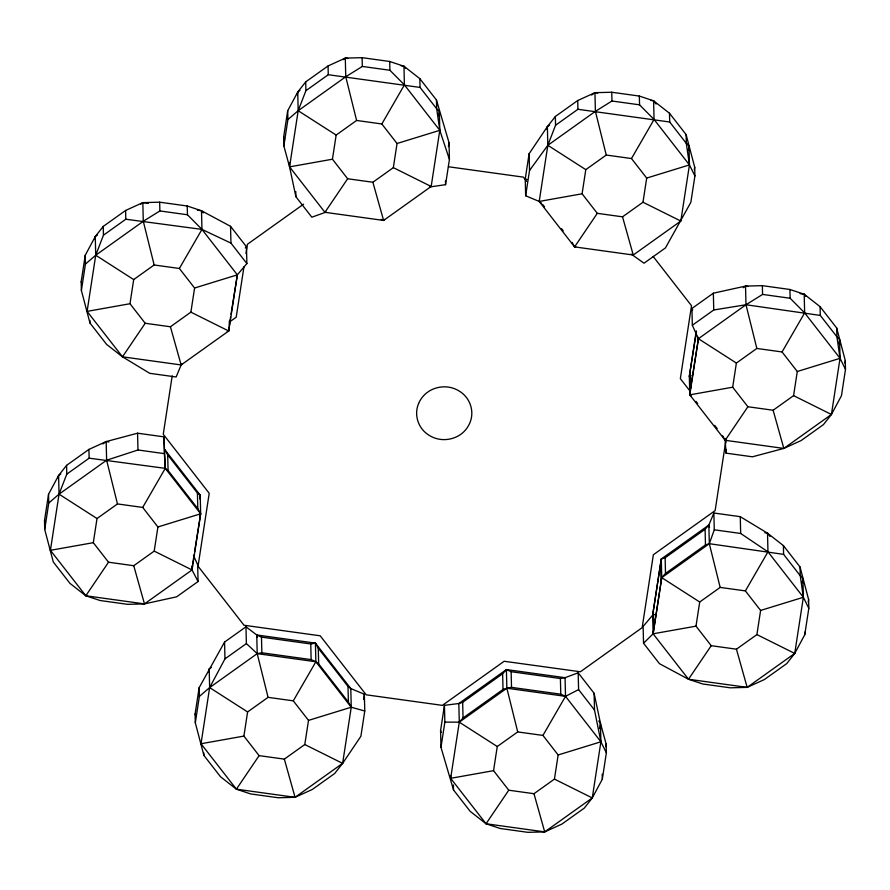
<?xml version="1.0" encoding="UTF-8"?>
<svg xmlns="http://www.w3.org/2000/svg" width="890" height="890" viewBox="0 0 890 890"><rect width="100%" height="100%" fill="white"/><g stroke="black" fill="none" stroke-linecap="round" stroke-linejoin="round"><path stroke-width="1.33" d="M192.529 565.462L192.04 569.945L198.07 581.537L176.654 596.812L144.469 603.898L127.648 604.343L100.069 600.516L85.807 595.777L69.921 583.339L53.289 561.979L44.711 529.417L44.5 520.65L48.55 494.262L58.584 475.527L66.572 465.37L88.922 449.417L106.166 441.574L137.572 433.196L163.96 436.857L165.273 468.351L142.7 507.422L117.469 503.929L97.021 518.536L93.305 542.678L108.524 562.213L133.745 565.717L154.204 551.11L157.908 526.969L142.7 507.422M199.794 498.889L200.206 495.151L164.817 449.695L167.687 454.823L197.413 493.004L200.206 495.151L200.662 513.797L192.04 569.945L144.469 603.898L85.807 595.777L50.419 550.32L59.04 494.173L58.584 475.527L60.798 473.947M229.042 327.998L228.719 330.991L181.137 364.945L176.131 376.982L149.731 373.322L122.486 356.823L106.6 344.397L89.968 323.026L81.391 290.463L81.179 281.696L85.229 255.308L95.263 236.573L103.24 226.416L125.601 210.463L142.834 202.62L159.666 202.186L187.234 206.002L201.496 210.752L230.543 226.316L246.463 246.775L246.875 263.562L237.341 274.843L231.022 314.226M229.164 326.886L230.61 316.929M709.53 527.436L708.863 525.056L661.281 559.009L661.737 577.654L653.115 633.802L643.537 643.225L659.457 663.684L688.504 679.248L702.766 683.998L730.334 687.814L747.166 687.38L764.399 679.537L786.76 663.584L794.737 653.427L804.771 634.692L808.821 608.304L808.61 599.537L800.032 566.975L783.4 545.603L767.514 533.177L740.269 516.678L713.869 513.018L708.863 525.056L705.091 529.261L665.13 557.785L661.281 559.009L652.659 615.157L653.115 633.802L688.504 679.248L747.166 687.38L794.737 653.427L803.359 597.279L802.902 578.622L800.377 575.385M643.537 643.225L643.125 626.438L652.659 615.157L661.281 559.009M845.5 369.35L840.038 358.325L804.649 312.88L790.142 298.25L762.574 294.423L745.987 304.747L698.416 338.701L690.451 388.863L689.794 394.849L725.183 440.305L726.04 453.144L752.428 456.804L783.834 448.426L801.078 440.583L823.428 424.63L831.416 414.473L841.451 395.739L845.5 369.35L845.289 360.584L836.711 328.021L820.079 306.661L804.193 294.223L789.931 289.484L762.352 285.657L745.531 286.102L713.346 293.188L691.931 308.463L692.342 325.251L698.416 338.701L689.794 394.849L691.018 395.794M44.711 529.417L48.761 503.017L48.55 494.262M81.391 290.463L85.44 264.074L85.229 255.308M58.173 478.264L58.584 475.527M94.841 239.31L95.263 236.573L97.477 234.993M182.316 363.632L181.137 364.945L122.486 356.823L87.098 311.378L95.72 255.23L95.263 236.573M129.984 303.724L133.689 279.582L154.148 264.975L179.368 268.48L194.587 288.015L190.883 312.156L170.424 326.764L145.204 323.27L129.984 303.724L87.098 311.378M172.193 375.914L163.259 434.264L209.217 493.294L198.047 566.218L244.016 625.247L320.2 635.805L366.179 694.812L442.375 705.37L504.163 661.27L580.38 671.772L642.157 627.661L653.36 554.748L715.126 510.615L725.695 441.663M199.783 497.888L200.206 495.151M192.696 563.96L194.142 554.526M194.554 551.833L200.662 513.797L197.791 508.668L168.077 470.499L165.273 468.351L89.145 458.172L66.783 474.136L59.04 494.173L48.761 503.017M85.44 264.074L95.72 255.23L143.29 221.276L159.877 210.941L187.445 214.768L201.952 229.398L237.341 274.843L228.719 330.991L227.273 331.458M243.96 266.811L236.206 317.207L230.588 321.223M245.996 253.55L247.42 244.272L303.59 204.166M195.088 714.058L199.149 687.67L224.569 642.068L245.974 626.794L256.754 634.982L261.482 637.129L310.755 643.96L315.416 643.114L350.793 688.56L364.355 694.233L364.767 711.021L360.884 736.286L342.628 763.364L334.651 773.51L312.29 789.475L295.057 797.318L278.236 797.752L250.668 793.936L236.395 789.185L220.52 776.759L203.888 755.399L195.311 722.825L195.088 714.058L196.112 716.127M326.107 212.098L311.823 217.193L295.903 196.735L289.561 166.864L283.854 145.949L283.632 137.182L287.681 110.794L297.727 92.059L305.704 81.902L328.065 65.949L345.298 58.106L362.119 57.672L389.686 61.488L403.96 66.238L419.835 78.665L436.467 100.025L449.016 142.623L449.428 159.41L445.556 184.675L429.492 187.011M195.311 722.825L199.36 696.436L199.149 687.67M283.854 145.949L287.904 119.56L287.681 110.794M208.761 671.683L209.183 668.935L211.397 667.366M297.305 94.796L297.727 92.059L299.941 90.48M268.068 697.348L247.609 711.944L243.905 736.086L259.112 755.632L284.344 759.126L304.792 744.529L308.507 720.388L293.288 700.842L268.068 697.348L257.21 653.638L256.754 634.982L315.416 643.114L318.286 648.243L348.001 686.424L350.793 688.56L351.25 707.216L342.628 763.364L295.057 797.318L236.395 789.185L201.018 743.74L209.639 687.592L209.183 668.935M332.448 159.21L336.153 135.069L356.612 120.462L381.832 123.966L397.051 143.501L393.336 167.643L372.877 182.25L347.656 178.757L332.448 159.21L289.561 166.864L289.461 162.859M438.714 115.789L439.337 111.684L437.657 109.514M297.727 92.059L298.183 110.716L289.561 166.864L324.939 212.31L383.601 220.431L431.172 186.477L439.793 130.329L439.337 111.684M363.543 699.562L364.355 694.233M448.404 146.616L449.016 142.623M440.572 730.59L444.444 705.325L458.828 703.523L462.666 702.299L502.628 673.774L506.399 669.569L565.061 677.691L578.177 672.807L594.097 693.265L600.439 723.136L606.146 744.051L606.368 752.818L602.319 779.206L592.273 797.941L584.296 808.098L561.935 824.051L544.702 831.894L527.881 832.328L500.314 828.512L486.04 823.762L470.165 811.335L453.533 789.975L440.984 747.377L440.572 730.59L441.173 732.403M541.643 203.309L539.207 201.44L525.645 195.767L525.234 178.979L529.116 153.714L547.372 126.636L555.349 116.49L577.71 100.526L594.943 92.682L611.764 92.249L639.332 96.064L653.605 100.815L669.48 113.241L686.112 134.601L694.69 167.175L694.912 175.942L690.851 202.33L665.431 247.932L644.026 263.206L631.177 254.073M440.984 747.377L444.855 722.113L444.444 705.325M525.645 195.767L529.528 170.491L529.116 153.714M546.95 129.384L547.372 126.636L549.586 125.056M686.457 143.012L688.982 146.26L689.439 164.917L680.817 221.065L633.246 255.018L574.584 246.886L539.207 201.44L547.828 145.292L547.372 126.636M493.55 770.662L497.254 746.521L517.713 731.925L542.933 735.418L558.152 754.965L554.437 779.106L533.978 793.702L508.757 790.209L493.55 770.662L450.663 778.316L450.596 775.657M582.093 193.786L585.798 169.645L606.257 155.049L631.477 158.542L646.685 178.078L642.981 202.23L622.522 216.826L597.301 213.333L582.093 193.786L539.207 201.44M599.604 728.621L600.439 723.136L598.759 720.978M688.359 150.365L688.982 146.26M542.933 735.418L565.517 696.347L565.061 677.691L560.4 678.536L511.127 671.705L506.399 669.569L458.828 703.523L459.284 722.168L450.663 778.316L486.04 823.762L544.702 831.894L592.273 797.941L600.895 741.793L600.439 723.136M605.745 746.688L606.146 744.051M694.289 169.812L694.69 167.175M732.681 387.206L736.386 363.064L756.845 348.457L782.065 351.951L797.284 371.497L793.58 395.638L773.121 410.245L747.889 406.741L732.681 387.206L689.794 394.849L689.338 376.203L696.28 331.013M690.418 378.128L689.338 376.203L696.481 331.425M696.002 626.148L699.707 602.007L720.166 587.411L745.386 590.904L760.605 610.451L756.901 634.592L736.442 649.188L711.221 645.695L696.002 626.148L653.115 633.802L661.737 577.654L665.509 573.449L705.47 544.925L709.319 543.701L783.612 554.37L800.244 575.73L803.359 597.279L808.821 608.304M802.268 582.739L802.902 578.622M838.947 343.785L839.582 339.68L837.89 337.51M723.57 437.413L725.183 440.305L783.834 448.426L831.416 414.473L840.038 358.325L839.582 339.68M808.209 602.174L808.61 599.537M844.877 363.231L845.289 360.584M713.869 513.018L714.281 529.806L709.319 543.701L720.166 587.411M103.24 226.416L103.463 235.183L95.72 255.23L133.689 279.582M305.704 81.902L305.915 90.669L298.183 110.716L287.904 119.56M555.349 116.49L555.56 125.245L547.828 145.292L529.528 170.491M245.974 626.794L246.385 643.581L224.97 658.856L209.639 687.592L199.36 696.436M179.368 268.48L201.952 229.398L201.496 210.752L197.402 210.185M381.832 123.966L404.416 84.884L403.96 66.238L401.234 65.86M293.288 700.842L315.872 661.76L315.416 643.114M631.477 158.542L654.061 119.46L653.605 100.815L650.868 100.437M782.065 351.951L804.649 312.88L804.193 294.223L800.099 293.655M745.386 590.904L767.97 551.833L767.514 533.177L764.788 532.798M122.486 356.823L145.204 323.27M324.939 212.31L347.656 178.757M85.807 595.777L108.524 562.213M573.149 244.327L574.584 246.886L597.301 213.333M236.395 789.185L259.112 755.632M725.183 440.305L747.889 406.741M486.04 823.762L508.757 790.209M688.504 679.248L711.221 645.695M381.232 219.363L383.601 220.431L384.547 219.385M606.368 752.818L600.895 741.793L565.517 696.347L560.789 694.2L511.516 687.369L506.855 688.215L503.017 689.439L463.045 717.963L459.284 722.168L444.855 722.113M245.262 247.954L246.463 246.775M140.631 204.199L142.834 202.62L148.296 203.376M343.084 59.686L345.298 58.106L348.023 58.484M103.463 235.183L125.813 219.229L201.952 229.398L230.955 243.104L246.875 263.562M305.915 90.669L328.276 74.716L420.058 87.431L436.678 108.791L439.793 130.329L449.428 159.41M102.84 443.943L106.166 441.574L108.891 441.952M591.627 95.052L594.943 92.682L597.668 93.061M555.56 125.245L577.922 109.292L669.703 122.008L686.323 143.368L689.439 164.917L694.912 175.942M743.317 287.681L745.531 286.102L748.268 286.48M692.342 325.251L713.758 309.976L745.987 304.747L820.291 315.427L836.923 336.787L840.038 358.325L797.284 371.497M397.051 143.501L439.793 130.329L404.416 84.884L389.909 70.254L362.33 66.439L345.754 76.763L298.183 110.716L336.153 135.069M646.685 178.078L689.439 164.917L654.061 119.46L639.554 104.831L611.975 101.015L595.399 111.339L547.828 145.292L585.798 169.645M578.177 672.807L578.589 689.594L565.517 696.347L506.855 688.215L459.284 722.168L497.254 746.521M157.908 526.969L200.662 513.797L165.273 468.351L164.372 453.644L137.983 449.984L106.622 460.219L59.04 494.173L97.021 518.536M194.587 288.015L237.341 274.843M689.338 376.203L691.118 375.658M308.507 720.388L351.25 707.216L364.767 711.021M652.659 615.157L654.439 614.601M760.605 610.451L803.359 597.279L767.97 551.833L740.669 533.466L714.281 529.806M558.152 754.965L600.895 741.793L594.509 710.053L594.097 693.265M574.584 246.886L575.752 246.675M246.385 643.581L257.21 653.638L315.872 661.76L351.25 707.216L348.391 702.088L318.665 663.907L315.872 661.76L311.144 659.624L261.871 652.793L257.21 653.638L209.639 687.592L247.609 711.944M50.419 550.32L93.305 542.678M201.018 743.74L243.905 736.086M448.449 166.753L523.376 177.132L526.724 181.427M525.234 178.979L526.924 179.457M642.981 202.23L680.817 221.065M393.336 167.643L431.172 186.477M793.58 395.638L831.416 414.473M190.883 312.156L228.719 330.991L228.652 328.332M756.901 634.592L794.737 653.427M154.204 551.11L192.04 569.945L191.94 565.951M554.437 779.106L592.273 797.941M304.792 744.529L342.628 763.364M698.416 338.701L736.386 363.064M699.707 602.007L661.737 577.654L709.319 543.701L708.863 525.056M653.071 256.365L691.508 305.726L680.349 378.651L689.539 390.454M653.605 100.815L656.13 104.063M804.193 294.223L805.884 296.392M695.991 401.357L697.682 403.537M714.67 425.353L717.218 428.624M542.844 204.667L544.547 206.858M561.534 228.674L563.225 230.855M403.96 66.238L405.64 68.397M767.514 533.177L770.05 536.425M578.589 689.594L594.509 710.053M201.496 210.752L203.187 212.91M722.669 435.811L723.203 436.779M572.081 242.403L572.793 243.682M691.931 308.463L692.687 309.92M283.632 137.182L284.655 139.252M81.179 281.696L82.203 283.765M44.5 520.65L45.524 522.708M193.486 555.494L197.658 564.75L198.07 581.537M773.121 410.245L783.834 448.426M622.522 216.826L633.246 255.018M736.442 649.188L747.166 687.38M372.877 182.25L383.601 220.431M533.978 793.702L544.702 831.894M170.424 326.764L181.137 364.945M256.754 634.982L257.421 637.374M284.344 759.126L295.057 797.318M133.745 565.717L144.469 603.898M756.845 348.457L745.987 304.747L745.531 286.102M606.257 155.049L595.399 111.339L594.943 92.682M517.713 731.925L506.855 688.215L506.399 669.569M356.612 120.462L345.754 76.763L345.298 58.106M154.148 264.975L143.29 221.276L142.834 202.62M117.469 503.929L106.622 460.219L106.166 441.574M836.711 328.021L836.923 336.787M820.079 306.661L820.291 315.427M804.716 632.189L804.771 634.692M800.032 566.975L800.244 575.73M789.931 289.484L790.142 298.25M783.4 545.603L783.612 554.37M762.352 285.657L762.574 294.423M740.269 516.678L740.669 533.466M725.684 438.937L725.784 442.82M725.94 449.272L726.04 453.144M713.346 293.188L713.758 309.976M705.091 529.261L705.47 544.925M697.56 336.487L697.693 341.704M686.112 134.601L686.323 143.368M690.062 373.199L690.451 388.863M669.48 113.241L669.703 122.008M665.13 557.785L665.509 573.449M660.636 564.994L661.014 580.658M653.394 612.153L653.772 627.817M639.332 96.064L639.554 104.831M611.764 92.249L611.975 101.015M602.196 774.2L602.319 779.206M577.71 100.526L577.922 109.292M560.4 678.536L560.789 694.2M511.127 671.705L511.516 687.369M502.628 673.774L503.017 689.439M462.666 702.299L463.045 717.963M445.456 180.804L445.556 184.675M453.411 784.969L453.533 789.975M436.467 100.025L436.678 108.791M419.835 78.665L420.058 87.431M389.686 61.488L389.909 70.254M362.119 57.672L362.33 66.439M348.001 686.424L348.391 702.088M328.065 65.949L328.276 74.716M318.286 648.243L318.665 663.907M310.755 643.96L311.144 659.624M295.769 191.572L295.903 196.735M261.482 637.129L261.871 652.793M236.551 275.233L236.607 277.847M230.543 226.316L230.955 243.104M229.275 321.09L229.364 325.006M224.569 642.068L224.97 658.856M199.805 511.572L199.939 516.801M197.413 493.004L197.791 508.668M203.821 752.895L203.888 755.399M187.234 206.002L187.445 214.768M167.687 454.823L168.077 470.499M159.666 202.186L159.877 210.941M163.96 436.857L164.372 453.644M137.572 433.196L137.983 449.984M125.601 210.463L125.813 219.229M89.912 320.522L89.968 323.026M88.922 449.417L89.145 458.172M66.572 465.37L66.783 474.136M418.623 403.459L418.122 404.75A26.711 25.554 -1.4 0 0 416.654 414.262L416.754 415.641A28.68 27.434 -1.4 0 0 418.867 423.651L419.468 424.908A26.711 25.554 -1.4 0 0 425.453 432.607L426.544 433.508A28.68 27.445 -1.4 0 0 433.964 437.735L435.321 438.225A26.711 25.554 -1.4 0 0 445.256 439.593L446.691 439.493A28.68 27.434 -1.4 0 0 455.068 437.457L456.392 436.89A26.711 25.565 -1.4 0 0 464.447 431.138L465.392 430.093A28.68 27.434 -1.4 0 0 469.82 422.984L470.332 421.693A26.711 25.554 -1.4 0 0 471.789 412.181L471.689 410.802A28.68 27.434 -1.4 0 0 469.575 402.792L468.986 401.535A26.711 25.554 -1.4 0 0 462.989 393.836L461.899 392.935A28.68 27.434 -1.4 0 0 454.478 388.707L453.132 388.218A26.711 25.554 -1.4 0 0 443.198 386.85L441.752 386.95A28.68 27.434 -1.4 0 0 433.374 388.986A26.878 25.71 -1.4 0 0 423.05 396.35A28.68 27.445 -1.4 0 0 418.623 403.459"/></g></svg>
